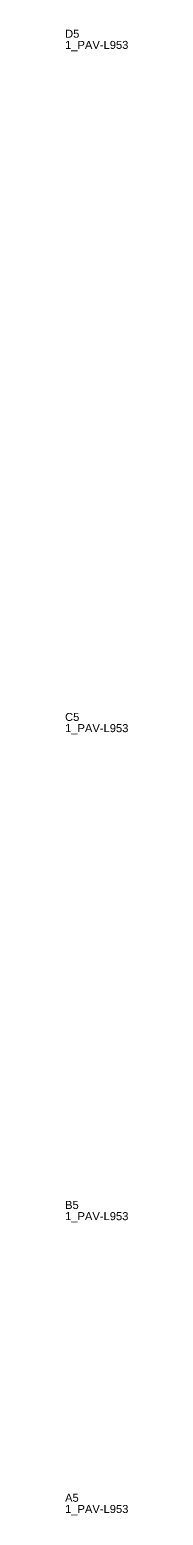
# Model space of a CAD drawing. Header units: metres. Extents: x 222 to 3250, y -336 to 688.
# Drawn here: x 1747 to 1786, y -240 to 688 of the extents above; entities that cross this region are included whole.
import ezdxf

# ---------------------------------------------------------------- set-up
doc = ezdxf.new("R2010")
doc.units = ezdxf.units.M
doc.layers.add('3', color=3, linetype='CONTINUOUS')
doc.layers.add('AUX00', color=7, linetype='CONTINUOUS')
doc.styles.add('STR_STANDARD', font='arial.ttf')

msp = doc.modelspace()

# ---------------------------------------------------------------- texts
at = {"layer": '3', "style": 'STR_STANDARD'}
for s, p in [('D5', (1747.2, 683.21)), ('D5', (1747.2, 683.21)), ('C5', (1747.2, 256.21)), ('C5', (1747.2, 256.21)), ('B5', (1747.2, -48.79)), ('B5', (1747.2, -48.79)), ('A5', (1747.2, -231.79)), ('A5', (1747.2, -231.79))]:
    msp.add_text(s, height=5, dxfattribs=at).set_placement(p)
at = {"layer": 'AUX00', "style": 'STR_STANDARD'}
for p in [(1747.2, 676.21), (1747.2, 676.21), (1747.2, 249.21), (1747.2, 249.21), (1747.2, -55.79), (1747.2, -55.79), (1747.2, -238.79), (1747.2, -238.79)]:
    msp.add_text('1_PAV-L953', height=5, dxfattribs=at).set_placement(p)

doc.saveas('drawing.dxf')
